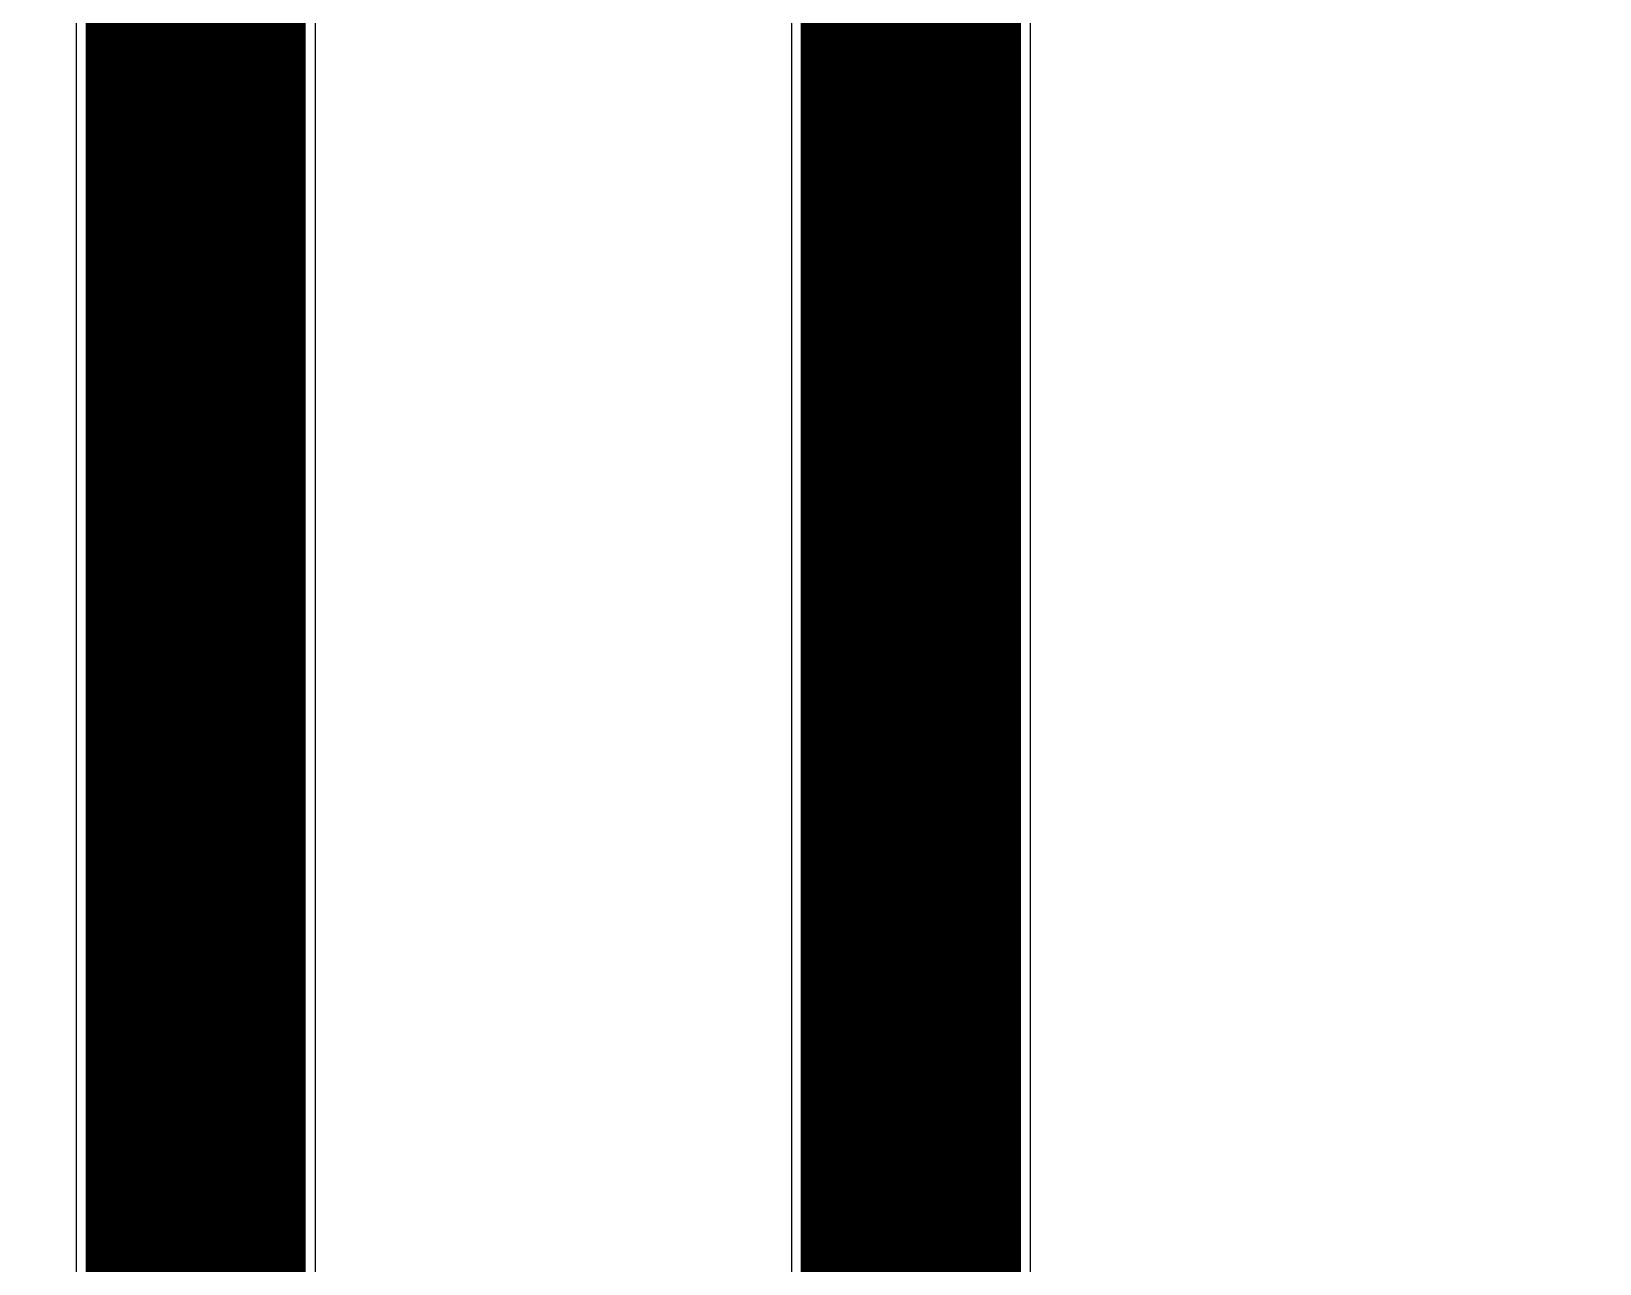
# Model space of a CAD drawing. Header units: inches. Extents: x 106592 to 209533, y 57057 to 74911.
# Drawn here: x 198528 to 199624, y 68883 to 69744 of the extents above; entities that cross this region are included whole.
import ezdxf

# ---------------------------------------------------------------- set-up
doc = ezdxf.new("R2010")
doc.units = ezdxf.units.IN
doc.header["$MEASUREMENT"] = 0
doc.layers.add('metal', color=221, linetype='Continuous')
doc.layers.add('profile', color=140, linetype='Continuous')

msp = doc.modelspace()

# ---------------------------------------------------------------- linework, layer by layer
at = {"layer": 'metal'}
for points in [[(198619.5, 68411.4), (198619.5, 71803.1), (198614, 72716.9), (198614, 72720.6), (198614, 72730.6), (198614.8, 72770.2), (198614.8, 72780.2), (198615.6, 72819.8), (198615.6, 72829.8), (198620.1, 72865.8), (198627.6, 72868.8), (198627.6, 72878.8), (198617.6, 72878.8), (198617.6, 72868.8), (198619.1, 72865.8), (198615.2, 72830), (198615.2, 72820), (198614.4, 72780.4), (198614.4, 72770.4), (198613.6, 72730.8), (198613.6, 72720.8), (198613.6, 72716.7), (198618.9, 71803.1), (198618.9, 68411.4)], [(198667.5, 68411.4), (198666.9, 68411.4), (198666.9, 71803.1), (198671.2, 72716.9), (198671.2, 72720.6), (198671.2, 72730.6), (198670.4, 72770.2), (198670.4, 72780.2), (198669.6, 72819.8), (198669.6, 72829.8), (198665.1, 72865.8), (198657.6, 72868.8), (198657.6, 72878.8), (198667.6, 72878.8), (198667.6, 72868.8), (198666.1, 72865.8), (198670, 72830), (198670, 72820), (198670.8, 72780.4), (198670.8, 72770.4), (198671.6, 72730.8), (198671.6, 72720.8), (198671.6, 72716.7), (198667.5, 71803.1)], [(199118.3, 68411.4), (199118.3, 71803.1), (199114, 72716.9), (199114, 72720.6), (199114, 72730.6), (199114.8, 72770.2), (199114.8, 72780.2), (199115.6, 72819.8), (199115.6, 72829.8), (199120.1, 72865.8), (199127.6, 72868.8), (199127.6, 72878.8), (199117.6, 72878.8), (199117.6, 72868.8), (199119.1, 72865.8), (199115.2, 72830), (199115.2, 72820), (199114.4, 72780.4), (199114.4, 72770.4), (199113.6, 72730.8), (199113.6, 72720.8), (199113.6, 72716.7), (199117.7, 71803.1), (199117.7, 68411.4)], [(199166.3, 68411.4), (199165.7, 68411.4), (199165.7, 71803.1), (199171.2, 72716.9), (199171.2, 72720.6), (199171.2, 72730.6), (199170.4, 72770.2), (199170.4, 72780.2), (199169.6, 72819.8), (199169.6, 72829.8), (199165.1, 72865.8), (199157.6, 72868.8), (199157.6, 72878.8), (199167.6, 72878.8), (199167.6, 72868.8), (199166.1, 72865.8), (199170, 72830), (199170, 72820), (199170.8, 72780.4), (199170.8, 72770.4), (199171.6, 72730.8), (199171.6, 72720.8), (199171.6, 72716.7), (199166.3, 71803.1)], [(198620.1, 68411.4), (198620.1, 71803.1), (198614.4, 72717.1), (198614.4, 72720.4), (198614.4, 72730.4), (198615.2, 72770), (198615.2, 72780), (198619.1, 72815.8), (198617.6, 72818.8), (198617.6, 72828.8), (198627.6, 72828.8), (198627.6, 72818.8), (198620.1, 72815.8), (198615.6, 72779.8), (198615.6, 72769.8), (198614.8, 72730.2), (198614.8, 72720.2), (198614.8, 72717.3), (198620.7, 71803.1), (198620.7, 68411.4)], [(198666.3, 68411.4), (198666.3, 71803.1), (198670.8, 72717.1), (198670.8, 72720.4), (198670.8, 72730.4), (198670, 72770), (198670, 72780), (198666.1, 72815.8), (198667.6, 72818.8), (198667.6, 72828.8), (198657.6, 72828.8), (198657.6, 72818.8), (198665.1, 72815.8), (198669.6, 72779.8), (198669.6, 72769.8), (198670.4, 72730.2), (198670.4, 72720.2), (198670.4, 72717.3), (198665.7, 71803.1), (198665.7, 68411.4)], [(199119.5, 68411.4), (199118.9, 68411.4), (199118.9, 71803.1), (199114.4, 72717.1), (199114.4, 72720.4), (199114.4, 72730.4), (199115.2, 72770), (199115.2, 72780), (199119.1, 72815.8), (199117.6, 72818.8), (199117.6, 72828.8), (199127.6, 72828.8), (199127.6, 72818.8), (199120.1, 72815.8), (199115.6, 72779.8), (199115.6, 72769.8), (199114.8, 72730.2), (199114.8, 72720.2), (199114.8, 72717.3), (199119.5, 71803.1)], [(199165.1, 68411.4), (199165.1, 71803.1), (199170.8, 72717.1), (199170.8, 72720.4), (199170.8, 72730.4), (199170, 72770), (199170, 72780), (199166.1, 72815.8), (199167.6, 72818.8), (199167.6, 72828.8), (199157.6, 72828.8), (199157.6, 72818.8), (199165.1, 72815.8), (199169.6, 72779.8), (199169.6, 72769.8), (199170.4, 72730.2), (199170.4, 72720.2), (199170.4, 72717.3), (199164.5, 71803.1), (199164.5, 68411.4)], [(198643.5, 68411.4), (198642.9, 68411.4), (198642.9, 71803.1), (198642.4, 72698.2), (198642.4, 72698.2), (198642.4, 72736.4), (198649.6, 72742.8), (198649.6, 72754.8), (198642.4, 72761.2), (198642.4, 72786.4), (198642.1, 72790.8), (198637.6, 72793.8), (198637.6, 72803.8), (198647.6, 72803.8), (198647.6, 72793.8), (198643.1, 72790.8), (198642.8, 72786.4), (198642.8, 72761.4), (198650, 72755), (198650, 72742.6), (198642.8, 72736.2), (198642.8, 72698.4), (198642.8, 72698.4), (198643.5, 71803.1)], [(199142.3, 68411.4), (199142.3, 71803.1), (199142.8, 72698.2), (199142.8, 72698.2), (199142.8, 72736.4), (199135.6, 72742.8), (199135.6, 72754.8), (199142.8, 72761.2), (199142.8, 72786.4), (199143.1, 72790.8), (199147.6, 72793.8), (199147.6, 72803.8), (199137.6, 72803.8), (199137.6, 72793.8), (199142.1, 72790.8), (199142.4, 72786.4), (199142.4, 72761.4), (199135.2, 72755), (199135.2, 72742.6), (199142.4, 72736.2), (199142.4, 72698.4), (199142.4, 72698.4), (199141.7, 71803.1), (199141.7, 68411.4)], [(198621.9, 68411.4), (198621.3, 68411.4), (198621.3, 71803.1), (198615.2, 72717.5), (198615.2, 72720), (198615.2, 72730), (198619.1, 72765.8), (198617.6, 72768.8), (198617.6, 72778.8), (198627.6, 72778.8), (198627.6, 72768.8), (198620.1, 72765.8), (198615.6, 72729.8), (198615.6, 72719.8), (198615.6, 72717.8), (198621.9, 71803.1)], [(198665.1, 68411.4), (198665.1, 71803.1), (198670, 72717.5), (198670, 72720), (198670, 72730), (198666.1, 72765.8), (198667.6, 72768.8), (198667.6, 72778.8), (198657.6, 72778.8), (198657.6, 72768.8), (198665.1, 72765.8), (198669.6, 72729.8), (198669.6, 72719.8), (198669.6, 72717.8), (198664.5, 71803.1), (198664.5, 68411.4)], [(199120.7, 68411.4), (199120.1, 68411.4), (199120.1, 71803.1), (199115.2, 72717.5), (199115.2, 72720), (199115.2, 72730), (199119.1, 72765.8), (199117.6, 72768.8), (199117.6, 72778.8), (199127.6, 72778.8), (199127.6, 72768.8), (199120.1, 72765.8), (199115.6, 72729.8), (199115.6, 72719.8), (199115.6, 72717.8), (199120.7, 71803.1)], [(199163.9, 68411.4), (199163.9, 71803.1), (199170, 72717.5), (199170, 72720), (199170, 72730), (199166.1, 72765.8), (199167.6, 72768.8), (199167.6, 72778.8), (199157.6, 72778.8), (199157.6, 72768.8), (199165.1, 72765.8), (199169.6, 72729.8), (199169.6, 72719.8), (199169.6, 72717.8), (199163.3, 71803.1), (199163.3, 68411.4)], [(198642.3, 68411.4), (198642.3, 71803.1), (198642, 72698), (198642, 72736.6), (198643.1, 72740.8), (198647.6, 72743.8), (198647.6, 72753.8), (198637.6, 72753.8), (198637.6, 72743.8), (198642.1, 72740.8), (198641.6, 72736.8), (198641.6, 72697.8), (198641.6, 72697.8), (198641.7, 71803.1), (198641.7, 68411.4)], [(199143.5, 68411.4), (199142.9, 68411.4), (199142.9, 71803.1), (199143.2, 72698), (199143.2, 72736.6), (199142.1, 72740.8), (199137.6, 72743.8), (199137.6, 72753.8), (199147.6, 72753.8), (199147.6, 72743.8), (199143.1, 72740.8), (199143.6, 72736.8), (199143.6, 72697.8), (199143.6, 72697.8), (199143.5, 71803.1)], [(198623.1, 68411.4), (198623.1, 71803.1), (198626.1, 72715.8), (198627.6, 72718.8), (198627.6, 72728.8), (198617.6, 72728.8), (198617.6, 72718.8), (198625.1, 72715.8), (198622.5, 71803.1), (198622.5, 68411.4)], [(198663.3, 68411.4), (198663.3, 71803.1), (198659.1, 72715.8), (198657.6, 72718.8), (198657.6, 72728.8), (198667.6, 72728.8), (198667.6, 72718.8), (198660.1, 72715.8), (198663.9, 71803.1), (198663.9, 68411.4)], [(199121.9, 68411.4), (199121.9, 71803.1), (199126.1, 72715.8), (199127.6, 72718.8), (199127.6, 72728.8), (199117.6, 72728.8), (199117.6, 72718.8), (199125.1, 72715.8), (199121.3, 71803.1), (199121.3, 68411.4)], [(199162.7, 68411.4), (199162.1, 68411.4), (199162.1, 71803.1), (199159.1, 72715.8), (199157.6, 72718.8), (199157.6, 72728.8), (199167.6, 72728.8), (199167.6, 72718.8), (199160.1, 72715.8), (199162.7, 71803.1)]]:
    msp.add_lwpolyline(points, close=True, dxfattribs=at)
for points in [[(198566.7, 71803.1), (198566.7, 68411.4), (198566.1, 68411.4), (198566.1, 71803.1)], [(198567.9, 71803.1), (198567.9, 68411.4), (198567.3, 68411.4), (198567.3, 71803.1)], [(198569.1, 71803.1), (198569.1, 68411.4), (198568.5, 68411.4), (198568.5, 71803.1)], [(198569.7, 71803.1), (198569.7, 68411.4), (198570.3, 68411.4), (198570.3, 71803.1)], [(198570.9, 71803.1), (198570.9, 68411.4), (198571.5, 68411.4), (198571.5, 71803.1)], [(198572.7, 71803.1), (198572.7, 68411.4), (198572.1, 68411.4), (198572.1, 71803.1)], [(198573.9, 71803.1), (198573.9, 68411.4), (198573.3, 68411.4), (198573.3, 71803.1)], [(198575.1, 71803.1), (198575.1, 68411.4), (198574.5, 68411.4), (198574.5, 71803.1)], [(198576.3, 71803.1), (198576.3, 68411.4), (198575.7, 68411.4), (198575.7, 71803.1)], [(198577.5, 71803.1), (198577.5, 68411.4), (198576.9, 68411.4), (198576.9, 71803.1)], [(198578.7, 71803.1), (198578.7, 68411.4), (198578.1, 68411.4), (198578.1, 71803.1)], [(198579.9, 71803.1), (198579.9, 68411.4), (198579.3, 68411.4), (198579.3, 71803.1)], [(198581.1, 71803.1), (198581.1, 68411.4), (198580.5, 68411.4), (198580.5, 71803.1)], [(198582.3, 71803.1), (198582.3, 68411.4), (198581.7, 68411.4), (198581.7, 71803.1)], [(198583.5, 71803.1), (198583.5, 68411.4), (198582.9, 68411.4), (198582.9, 71803.1)], [(198584.7, 71803.1), (198584.7, 68411.4), (198584.1, 68411.4), (198584.1, 71803.1)], [(198585.9, 71803.1), (198585.9, 68411.4), (198585.3, 68411.4), (198585.3, 71803.1)], [(198587.1, 71803.1), (198587.1, 68411.4), (198586.5, 68411.4), (198586.5, 71803.1)], [(198588.3, 71803.1), (198588.3, 68411.4), (198587.7, 68411.4), (198587.7, 71803.1)], [(198589.5, 71803.1), (198589.5, 68411.4), (198588.9, 68411.4), (198588.9, 71803.1)], [(198590.7, 71803.1), (198590.7, 68411.4), (198590.1, 68411.4), (198590.1, 71803.1)], [(198591.9, 71803.1), (198591.9, 68411.4), (198591.3, 68411.4), (198591.3, 71803.1)], [(198593.1, 71803.1), (198593.1, 68411.4), (198592.5, 68411.4), (198592.5, 71803.1)], [(198594.3, 71803.1), (198594.3, 68411.4), (198593.7, 68411.4), (198593.7, 71803.1)], [(198595.5, 71803.1), (198595.5, 68411.4), (198594.9, 68411.4), (198594.9, 71803.1)], [(198596.7, 71803.1), (198596.7, 68411.4), (198596.1, 68411.4), (198596.1, 71803.1)], [(198597.9, 71803.1), (198597.9, 68411.4), (198597.3, 68411.4), (198597.3, 71803.1)], [(198599.1, 71803.1), (198599.1, 68411.4), (198598.5, 68411.4), (198598.5, 71803.1)], [(198600.3, 71803.1), (198600.3, 68411.4), (198599.7, 68411.4), (198599.7, 71803.1)], [(198601.5, 71803.1), (198601.5, 68411.4), (198600.9, 68411.4), (198600.9, 71803.1)], [(198602.7, 71803.1), (198602.7, 68411.4), (198602.1, 68411.4), (198602.1, 71803.1)], [(198603.9, 71803.1), (198603.9, 68411.4), (198603.3, 68411.4), (198603.3, 71803.1)], [(198605.1, 71803.1), (198605.1, 68411.4), (198604.5, 68411.4), (198604.5, 71803.1)], [(198606.3, 71803.1), (198606.3, 68411.4), (198605.7, 68411.4), (198605.7, 71803.1)], [(198607.5, 71803.1), (198607.5, 68411.4), (198606.9, 68411.4), (198606.9, 71803.1)], [(198608.7, 71803.1), (198608.7, 68411.4), (198608.1, 68411.4), (198608.1, 71803.1)], [(198609.9, 71803.1), (198609.9, 68411.4), (198609.3, 68411.4), (198609.3, 71803.1)], [(198611.1, 71803.1), (198611.1, 68411.4), (198610.5, 68411.4), (198610.5, 71803.1)], [(198612.3, 71803.1), (198612.3, 68411.4), (198611.7, 68411.4), (198611.7, 71803.1)], [(198613.5, 71803.1), (198613.5, 68411.4), (198612.9, 68411.4), (198612.9, 71803.1)], [(198614.7, 71803.1), (198614.7, 68411.4), (198614.1, 68411.4), (198614.1, 71803.1)], [(198615.9, 71803.1), (198615.9, 68411.4), (198615.3, 68411.4), (198615.3, 71803.1)], [(198617.1, 71803.1), (198617.1, 68411.4), (198616.5, 68411.4), (198616.5, 71803.1)], [(198618.3, 71803.1), (198618.3, 68411.4), (198617.7, 68411.4), (198617.7, 71803.1)], [(198623.7, 71803.1), (198623.7, 68411.4), (198624.3, 68411.4), (198624.3, 71803.1)], [(198624.9, 71803.1), (198624.9, 68411.4), (198625.5, 68411.4), (198625.5, 71803.1)], [(198626.1, 71803.1), (198626.1, 68411.4), (198626.7, 68411.4), (198626.7, 71803.1)], [(198627.3, 71803.1), (198627.3, 68411.4), (198627.9, 68411.4), (198627.9, 71803.1)], [(198628.5, 71803.1), (198628.5, 68411.4), (198629.1, 68411.4), (198629.1, 71803.1)], [(198629.7, 71803.1), (198629.7, 68411.4), (198630.3, 68411.4), (198630.3, 71803.1)], [(198630.9, 71803.1), (198630.9, 68411.4), (198631.5, 68411.4), (198631.5, 71803.1)], [(198632.1, 71803.1), (198632.1, 68411.4), (198632.7, 68411.4), (198632.7, 71803.1)], [(198633.3, 71803.1), (198633.3, 68411.4), (198633.9, 68411.4), (198633.9, 71803.1)], [(198634.5, 71803.1), (198634.5, 68411.4), (198635.1, 68411.4), (198635.1, 71803.1)], [(198635.7, 71803.1), (198635.7, 68411.4), (198636.3, 68411.4), (198636.3, 71803.1)], [(198636.9, 71803.1), (198636.9, 68411.4), (198637.5, 68411.4), (198637.5, 71803.1)], [(198638.1, 71803.1), (198638.1, 68411.4), (198638.7, 68411.4), (198638.7, 71803.1)], [(198639.3, 71803.1), (198639.3, 68411.4), (198639.9, 68411.4), (198639.9, 71803.1)], [(198640.5, 71803.1), (198640.5, 68411.4), (198641.1, 68411.4), (198641.1, 71803.1)], [(198644.1, 71803.1), (198644.1, 68411.4), (198644.7, 68411.4), (198644.7, 71803.1)], [(198645.9, 71803.1), (198645.9, 68411.4), (198645.3, 68411.4), (198645.3, 71803.1)], [(198647.1, 71803.1), (198647.1, 68411.4), (198646.5, 68411.4), (198646.5, 71803.1)], [(198648.3, 71803.1), (198648.3, 68411.4), (198647.7, 68411.4), (198647.7, 71803.1)], [(198649.5, 71803.1), (198649.5, 68411.4), (198648.9, 68411.4), (198648.9, 71803.1)], [(198650.7, 71803.1), (198650.7, 68411.4), (198650.1, 68411.4), (198650.1, 71803.1)], [(198651.9, 71803.1), (198651.9, 68411.4), (198651.3, 68411.4), (198651.3, 71803.1)], [(198653.1, 71803.1), (198653.1, 68411.4), (198652.5, 68411.4), (198652.5, 71803.1)], [(198653.7, 71803.1), (198653.7, 68411.4), (198654.3, 68411.4), (198654.3, 71803.1)], [(198655.5, 71803.1), (198655.5, 68411.4), (198654.9, 68411.4), (198654.9, 71803.1)], [(198656.7, 71803.1), (198656.7, 68411.4), (198656.1, 68411.4), (198656.1, 71803.1)], [(198657.9, 71803.1), (198657.9, 68411.4), (198657.3, 68411.4), (198657.3, 71803.1)], [(198659.1, 71803.1), (198659.1, 68411.4), (198658.5, 68411.4), (198658.5, 71803.1)], [(198660.3, 71803.1), (198660.3, 68411.4), (198659.7, 68411.4), (198659.7, 71803.1)], [(198661.5, 71803.1), (198661.5, 68411.4), (198660.9, 68411.4), (198660.9, 71803.1)], [(198662.7, 71803.1), (198662.7, 68411.4), (198662.1, 68411.4), (198662.1, 71803.1)], [(198668.1, 71803.1), (198668.1, 68411.4), (198668.7, 68411.4), (198668.7, 71803.1)], [(198669.3, 71803.1), (198669.3, 68411.4), (198669.9, 68411.4), (198669.9, 71803.1)], [(198670.5, 71803.1), (198670.5, 68411.4), (198671.1, 68411.4), (198671.1, 71803.1)], [(198671.7, 71803.1), (198671.7, 68411.4), (198672.3, 68411.4), (198672.3, 71803.1)], [(198672.9, 71803.1), (198672.9, 68411.4), (198673.5, 68411.4), (198673.5, 71803.1)], [(198674.1, 71803.1), (198674.1, 68411.4), (198674.7, 68411.4), (198674.7, 71803.1)], [(198675.3, 71803.1), (198675.3, 68411.4), (198675.9, 68411.4), (198675.9, 71803.1)], [(198676.5, 71803.1), (198676.5, 68411.4), (198677.1, 68411.4), (198677.1, 71803.1)], [(198677.7, 71803.1), (198677.7, 68411.4), (198678.3, 68411.4), (198678.3, 71803.1)], [(198678.9, 71803.1), (198678.9, 68411.4), (198679.5, 68411.4), (198679.5, 71803.1)], [(198680.1, 71803.1), (198680.1, 68411.4), (198680.7, 68411.4), (198680.7, 71803.1)], [(198681.3, 71803.1), (198681.3, 68411.4), (198681.9, 68411.4), (198681.9, 71803.1)], [(198682.5, 71803.1), (198682.5, 68411.4), (198683.1, 68411.4), (198683.1, 71803.1)], [(198683.7, 71803.1), (198683.7, 68411.4), (198684.3, 68411.4), (198684.3, 71803.1)], [(198684.9, 71803.1), (198684.9, 68411.4), (198685.5, 68411.4), (198685.5, 71803.1)], [(198686.1, 71803.1), (198686.1, 68411.4), (198686.7, 68411.4), (198686.7, 71803.1)], [(198687.3, 71803.1), (198687.3, 68411.4), (198687.9, 68411.4), (198687.9, 71803.1)], [(198688.5, 71803.1), (198688.5, 68411.4), (198689.1, 68411.4), (198689.1, 71803.1)], [(198689.7, 71803.1), (198689.7, 68411.4), (198690.3, 68411.4), (198690.3, 71803.1)], [(198690.9, 71803.1), (198690.9, 68411.4), (198691.5, 68411.4), (198691.5, 71803.1)], [(198692.1, 71803.1), (198692.1, 68411.4), (198692.7, 68411.4), (198692.7, 71803.1)], [(198693.3, 71803.1), (198693.3, 68411.4), (198693.9, 68411.4), (198693.9, 71803.1)], [(198695.1, 71803.1), (198695.1, 68411.4), (198694.5, 68411.4), (198694.5, 71803.1)], [(198695.7, 71803.1), (198695.7, 68411.4), (198696.3, 68411.4), (198696.3, 71803.1)], [(198696.9, 71803.1), (198696.9, 68411.4), (198697.5, 68411.4), (198697.5, 71803.1)], [(198698.1, 71803.1), (198698.1, 68411.4), (198698.7, 68411.4), (198698.7, 71803.1)], [(198699.3, 71803.1), (198699.3, 68411.4), (198699.9, 68411.4), (198699.9, 71803.1)], [(198700.5, 71803.1), (198700.5, 68411.4), (198701.1, 68411.4), (198701.1, 71803.1)], [(198701.7, 71803.1), (198701.7, 68411.4), (198702.3, 68411.4), (198702.3, 71803.1)], [(198703.5, 71803.1), (198703.5, 68411.4), (198702.9, 68411.4), (198702.9, 71803.1)], [(198704.1, 71802.6), (198704.1, 68411.4), (198704.7, 68411.4), (198704.7, 71803.1)], [(198705.3, 71803.1), (198705.3, 68411.4), (198705.9, 68411.4), (198705.9, 71803.1)], [(198706.5, 71803.1), (198706.5, 68411.4), (198707.1, 68411.4), (198707.1, 71803.1)], [(198707.7, 71803.1), (198707.7, 68411.4), (198708.3, 68411.4), (198708.3, 71803.1)], [(198708.9, 71803.1), (198708.9, 68411.4), (198709.5, 68411.4), (198709.5, 71803.1)], [(198710.1, 71803.1), (198710.1, 68411.4), (198710.7, 68411.4), (198710.7, 71803.1)], [(198711.3, 71803.1), (198711.3, 68411.4), (198711.9, 68411.4), (198711.9, 71803.1)], [(198712.5, 71803.1), (198712.5, 68411.4), (198713.1, 68411.4), (198713.1, 71803.1)], [(198713.7, 71803.1), (198713.7, 68411.4), (198714.3, 68411.4), (198714.3, 71803.1)], [(198715.5, 71803.1), (198715.5, 68411.4), (198714.9, 68411.4), (198714.9, 71803.1)], [(198716.7, 71803.1), (198716.7, 68411.4), (198716.1, 68411.4), (198716.1, 71803.1)], [(198717.3, 71803.1), (198717.3, 68411.4), (198717.9, 68411.4), (198717.9, 71803.1)], [(198718.5, 71803.1), (198718.5, 68411.4), (198719.1, 68411.4), (198719.1, 71803.1)], [(199066.7, 71803.1), (199066.7, 68411.4), (199066.1, 68411.4), (199066.1, 71803.1)], [(199067.9, 71803.1), (199067.9, 68411.4), (199067.3, 68411.4), (199067.3, 71803.1)], [(199068.5, 71803.1), (199068.5, 68411.4), (199069.1, 68411.4), (199069.1, 71803.1)], [(199069.7, 71803.1), (199069.7, 68411.4), (199070.3, 68411.4), (199070.3, 71803.1)], [(199071.5, 71803.1), (199071.5, 68411.4), (199070.9, 68411.4), (199070.9, 71803.1)], [(199072.7, 71803.1), (199072.7, 68411.4), (199072.1, 68411.4), (199072.1, 71803.1)], [(199073.9, 71803.1), (199073.9, 68411.4), (199073.3, 68411.4), (199073.3, 71803.1)], [(199075.1, 71803.1), (199075.1, 68411.4), (199074.5, 68411.4), (199074.5, 71803.1)], [(199076.3, 71803.1), (199076.3, 68411.4), (199075.7, 68411.4), (199075.7, 71803.1)], [(199077.5, 71803.1), (199077.5, 68411.4), (199076.9, 68411.4), (199076.9, 71803.1)], [(199078.7, 71803.1), (199078.7, 68411.4), (199078.1, 68411.4), (199078.1, 71803.1)], [(199079.9, 71803.1), (199079.9, 68411.4), (199079.3, 68411.4), (199079.3, 71803.1)], [(199081.1, 68411.4), (199080.5, 68411.4), (199080.5, 71803.1)], [(199081.1, 71802.6), (199081.1, 68411.4)], [(199081.7, 71803.1), (199081.7, 68411.4), (199082.3, 68411.4), (199082.3, 71803.1)], [(199083.5, 71803.1), (199083.5, 68411.4), (199082.9, 68411.4), (199082.9, 71803.1)], [(199084.7, 71803.1), (199084.7, 68411.4), (199084.1, 68411.4), (199084.1, 71803.1)], [(199085.9, 71803.1), (199085.9, 68411.4), (199085.3, 68411.4), (199085.3, 71803.1)], [(199087.1, 71803.1), (199087.1, 68411.4), (199086.5, 68411.4), (199086.5, 71803.1)], [(199088.3, 71803.1), (199088.3, 68411.4), (199087.7, 68411.4), (199087.7, 71803.1)], [(199089.5, 71803.1), (199089.5, 68411.4), (199088.9, 68411.4), (199088.9, 71803.1)], [(199090.1, 71803.1), (199090.1, 68411.4), (199090.7, 68411.4), (199090.7, 71803.1)], [(199091.9, 71803.1), (199091.9, 68411.4), (199091.3, 68411.4), (199091.3, 71803.1)], [(199093.1, 71803.1), (199093.1, 68411.4), (199092.5, 68411.4), (199092.5, 71803.1)], [(199094.3, 71803.1), (199094.3, 68411.4), (199093.7, 68411.4), (199093.7, 71803.1)], [(199095.5, 71803.1), (199095.5, 68411.4), (199094.9, 68411.4), (199094.9, 71803.1)], [(199096.7, 71803.1), (199096.7, 68411.4), (199096.1, 68411.4), (199096.1, 71803.1)], [(199097.9, 71803.1), (199097.9, 68411.4), (199097.3, 68411.4), (199097.3, 71803.1)], [(199099.1, 71803.1), (199099.1, 68411.4), (199098.5, 68411.4), (199098.5, 71803.1)], [(199100.3, 71803.1), (199100.3, 68411.4), (199099.7, 68411.4), (199099.7, 71803.1)], [(199101.5, 71803.1), (199101.5, 68411.4), (199100.9, 68411.4), (199100.9, 71803.1)], [(199102.7, 71803.1), (199102.7, 68411.4), (199102.1, 68411.4), (199102.1, 71803.1)], [(199103.9, 71803.1), (199103.9, 68411.4), (199103.3, 68411.4), (199103.3, 71803.1)], [(199105.1, 71803.1), (199105.1, 68411.4), (199104.5, 68411.4), (199104.5, 71803.1)], [(199106.3, 71803.1), (199106.3, 68411.4), (199105.7, 68411.4), (199105.7, 71803.1)], [(199107.5, 71803.1), (199107.5, 68411.4), (199106.9, 68411.4), (199106.9, 71803.1)], [(199108.7, 71803.1), (199108.7, 68411.4), (199108.1, 68411.4), (199108.1, 71803.1)], [(199109.9, 71803.1), (199109.9, 68411.4), (199109.3, 68411.4), (199109.3, 71803.1)], [(199111.1, 71803.1), (199111.1, 68411.4), (199110.5, 68411.4), (199110.5, 71803.1)], [(199112.3, 71803.1), (199112.3, 68411.4), (199111.7, 68411.4), (199111.7, 71803.1)], [(199113.5, 71803.1), (199113.5, 68411.4), (199112.9, 68411.4), (199112.9, 71803.1)], [(199114.7, 71803.1), (199114.7, 68411.4), (199114.1, 68411.4), (199114.1, 71803.1)], [(199115.9, 71803.1), (199115.9, 68411.4), (199115.3, 68411.4), (199115.3, 71803.1)], [(199117.1, 71803.1), (199117.1, 68411.4), (199116.5, 68411.4), (199116.5, 71803.1)], [(199122.5, 71803.1), (199122.5, 68411.4), (199123.1, 68411.4), (199123.1, 71803.1)], [(199123.7, 71803.1), (199123.7, 68411.4), (199124.3, 68411.4), (199124.3, 71803.1)], [(199124.9, 71803.1), (199124.9, 68411.4), (199125.5, 68411.4), (199125.5, 71803.1)], [(199126.1, 71803.1), (199126.1, 68411.4), (199126.7, 68411.4), (199126.7, 71803.1)], [(199127.3, 71803.1), (199127.3, 68411.4), (199127.9, 68411.4), (199127.9, 71803.1)], [(199128.5, 71803.1), (199128.5, 68411.4), (199129.1, 68411.4), (199129.1, 71803.1)], [(199129.7, 71803.1), (199129.7, 68411.4), (199130.3, 68411.4), (199130.3, 71803.1)], [(199131.5, 71803.1), (199131.5, 68411.4), (199130.9, 68411.4), (199130.9, 71803.1)], [(199132.1, 71803.1), (199132.1, 68411.4), (199132.7, 68411.4), (199132.7, 71803.1)], [(199133.3, 71803.1), (199133.3, 68411.4), (199133.9, 68411.4), (199133.9, 71803.1)], [(199134.5, 71803.1), (199134.5, 68411.4), (199135.1, 68411.4), (199135.1, 71803.1)], [(199135.7, 71803.1), (199135.7, 68411.4), (199136.3, 68411.4), (199136.3, 71803.1)], [(199136.9, 71803.1), (199136.9, 68411.4), (199137.5, 68411.4), (199137.5, 71803.1)], [(199138.1, 71803.1), (199138.1, 68411.4), (199138.7, 68411.4), (199138.7, 71803.1)], [(199139.3, 71803.1), (199139.3, 68411.4), (199139.9, 68411.4), (199139.9, 71803.1)], [(199141.1, 71803.1), (199141.1, 68411.4), (199140.5, 68411.4), (199140.5, 71803.1)], [(199144.7, 71803.1), (199144.7, 68411.4), (199144.1, 68411.4), (199144.1, 71803.1)], [(199145.9, 71803.1), (199145.9, 68411.4), (199145.3, 68411.4), (199145.3, 71803.1)], [(199147.1, 71803.1), (199147.1, 68411.4), (199146.5, 68411.4), (199146.5, 71803.1)], [(199148.3, 71803.1), (199148.3, 68411.4), (199147.7, 68411.4), (199147.7, 71803.1)], [(199149.5, 71803.1), (199149.5, 68411.4), (199148.9, 68411.4), (199148.9, 71803.1)], [(199150.7, 71803.1), (199150.7, 68411.4), (199150.1, 68411.4), (199150.1, 71803.1)], [(199151.9, 71803.1), (199151.9, 68411.4), (199151.3, 68411.4), (199151.3, 71803.1)], [(199153.1, 71803.1), (199153.1, 68411.4), (199152.5, 68411.4), (199152.5, 71803.1)], [(199154.3, 71803.1), (199154.3, 68411.4), (199153.7, 68411.4), (199153.7, 71803.1)], [(199155.5, 71803.1), (199155.5, 68411.4), (199154.9, 68411.4), (199154.9, 71803.1)], [(199156.7, 71803.1), (199156.7, 68411.4), (199156.1, 68411.4), (199156.1, 71803.1)], [(199157.9, 71803.1), (199157.9, 68411.4), (199157.3, 68411.4), (199157.3, 71803.1)], [(199159.1, 71803.1), (199159.1, 68411.4), (199158.5, 68411.4), (199158.5, 71803.1)], [(199160.3, 71803.1), (199160.3, 68411.4), (199159.7, 68411.4), (199159.7, 71803.1)], [(199161.5, 71803.1), (199161.5, 68411.4), (199160.9, 68411.4), (199160.9, 71803.1)], [(199166.9, 71803.1), (199166.9, 68411.4), (199167.5, 68411.4), (199167.5, 71803.1)], [(199168.1, 71803.1), (199168.1, 68411.4), (199168.7, 68411.4), (199168.7, 71803.1)], [(199169.3, 71803.1), (199169.3, 68411.4), (199169.9, 68411.4), (199169.9, 71803.1)], [(199170.5, 71803.1), (199170.5, 68411.4), (199171.1, 68411.4), (199171.1, 71803.1)], [(199171.7, 71803.1), (199171.7, 68411.4), (199172.3, 68411.4), (199172.3, 71803.1)], [(199172.9, 71803.1), (199172.9, 68411.4), (199173.5, 68411.4), (199173.5, 71803.1)], [(199174.1, 71803.1), (199174.1, 68411.4), (199174.7, 68411.4), (199174.7, 71803.1)], [(199175.3, 71803.1), (199175.3, 68411.4), (199175.9, 68411.4), (199175.9, 71803.1)], [(199176.5, 71803.1), (199176.5, 68411.4), (199177.1, 68411.4), (199177.1, 71803.1)], [(199177.7, 71803.1), (199177.7, 68411.4), (199178.3, 68411.4), (199178.3, 71803.1)], [(199178.9, 71803.1), (199178.9, 68411.4), (199179.5, 68411.4), (199179.5, 71803.1)], [(199180.1, 71803.1), (199180.1, 68411.4), (199180.7, 68411.4), (199180.7, 71803.1)], [(199181.3, 71803.1), (199181.3, 68411.4), (199181.9, 68411.4), (199181.9, 71803.1)], [(199182.5, 71803.1), (199182.5, 68411.4), (199183.1, 68411.4), (199183.1, 71803.1)], [(199183.7, 71803.1), (199183.7, 68411.4), (199184.3, 68411.4), (199184.3, 71803.1)], [(199184.9, 71803.1), (199184.9, 68411.4), (199185.5, 68411.4), (199185.5, 71803.1)], [(199186.1, 71803.1), (199186.1, 68411.4), (199186.7, 68411.4), (199186.7, 71803.1)], [(199187.3, 71803.1), (199187.3, 68411.4), (199187.9, 68411.4), (199187.9, 71803.1)], [(199188.5, 71803.1), (199188.5, 68411.4), (199189.1, 68411.4), (199189.1, 71803.1)], [(199189.7, 71803.1), (199189.7, 68411.4), (199190.3, 68411.4), (199190.3, 71803.1)], [(199190.9, 71803.1), (199190.9, 68411.4), (199191.5, 68411.4), (199191.5, 71803.1)], [(199192.1, 71803.1), (199192.1, 68411.4), (199192.7, 68411.4), (199192.7, 71803.1)], [(199193.3, 71803.1), (199193.3, 68411.4), (199193.9, 68411.4), (199193.9, 71803.1)], [(199194.5, 71803.1), (199194.5, 68411.4), (199195.1, 68411.4), (199195.1, 71803.1)], [(199195.7, 71803.1), (199195.7, 68411.4), (199196.3, 68411.4), (199196.3, 71803.1)], [(199196.9, 71803.1), (199196.9, 68411.4), (199197.5, 68411.4), (199197.5, 71803.1)], [(199198.1, 71803.1), (199198.1, 68411.4), (199198.7, 68411.4), (199198.7, 71803.1)], [(199199.3, 71803.1), (199199.3, 68411.4), (199199.9, 68411.4), (199199.9, 71803.1)], [(199200.5, 71803.1), (199200.5, 68411.4), (199201.1, 68411.4), (199201.1, 71803.1)], [(199201.7, 71803.1), (199201.7, 68411.4), (199202.3, 68411.4), (199202.3, 71803.1)], [(199202.9, 71803.1), (199202.9, 68411.4), (199203.5, 68411.4), (199203.5, 71803.1)], [(199204.1, 71803.1), (199204.1, 68411.4), (199204.7, 68411.4), (199204.7, 71803.1)], [(199205.3, 71803.1), (199205.3, 68411.4), (199205.9, 68411.4), (199205.9, 71803.1)], [(199206.5, 71803.1), (199206.5, 68411.4), (199207.1, 68411.4), (199207.1, 71803.1)], [(199207.7, 71803.1), (199207.7, 68411.4), (199208.3, 68411.4), (199208.3, 71803.1)], [(199208.9, 71803.1), (199208.9, 68411.4), (199209.5, 68411.4), (199209.5, 71803.1)], [(199210.1, 71803.1), (199210.1, 68411.4), (199210.7, 68411.4), (199210.7, 71803.1)], [(199211.3, 71803.1), (199211.3, 68411.4), (199211.9, 68411.4), (199211.9, 71803.1)], [(199212.5, 71803.1), (199212.5, 68411.4), (199213.1, 68411.4), (199213.1, 71803.1)], [(199214.3, 71803.1), (199214.3, 68411.4), (199213.7, 68411.4), (199213.7, 71803.1)], [(199215.5, 71803.1), (199215.5, 68411.4), (199214.9, 68411.4), (199214.9, 71803.1)], [(199216.1, 71803.1), (199216.1, 68411.4), (199216.7, 68411.4), (199216.7, 71803.1)], [(199217.3, 71803.1), (199217.3, 68411.4), (199217.9, 68411.4), (199217.9, 71803.1)], [(199218.5, 71803.1), (199218.5, 68411.4), (199219.1, 68411.4), (199219.1, 71803.1)]]:
    msp.add_lwpolyline(points, dxfattribs=at)
at = {"layer": 'profile'}
for points in [[(198527.6, 68411.4), (198559.2, 68431.4), (198559.2, 71803.1)], [(198726, 71803.1), (198726, 68431.4), (198746, 68411.4), (198746, 68411.4), (198746.6, 68411.4), (199039.2, 68411.4), (199059.2, 68431.4), (199059.2, 71803.1)], [(199226, 71803.1), (199226, 68431.4), (199257.6, 68411.4), (199257.6, 68411.4), (199624.1, 68021.4)]]:
    msp.add_lwpolyline(points, dxfattribs=at)

doc.saveas('drawing.dxf')
